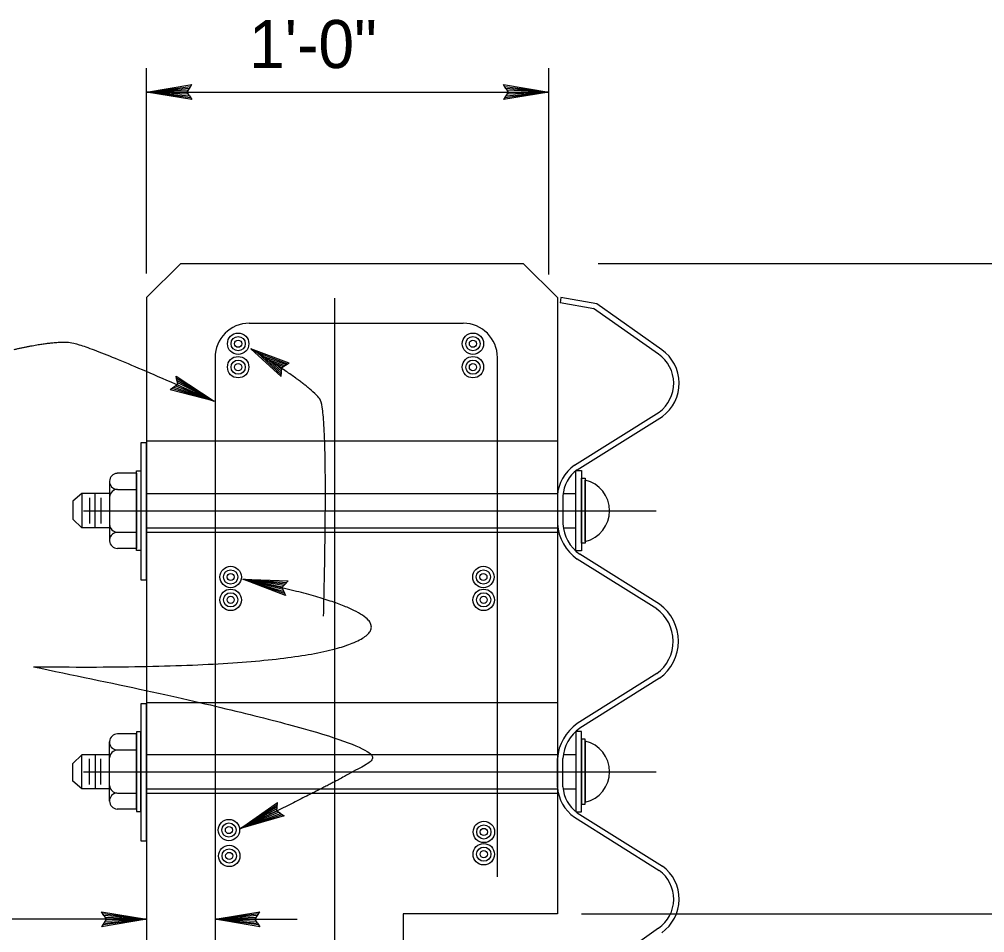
# Model space of a CAD drawing. Extents: x 0 to 2.83, y 0 to 1.83.
# Drawn here: x 1.9879 to 2.2229, y 0.7084 to 0.9308 of the extents above; entities that cross this region are included whole.
import ezdxf

# ---------------------------------------------------------------- set-up
doc = ezdxf.new("R2010")
doc.units = 0
for name, color, linetype in [('str_Center-Line-A', 7, 'Continuous'), ('str_Concrete-A', 7, 'Continuous'), ('str_Dimensions-A', 7, 'Continuous'), ('str_Misc-Steel-A', 7, 'Continuous'), ('str_Reinforcement-A', 7, 'Continuous'), ('str_Text-A', 7, 'Continuous')]:
    doc.layers.add(name, color=color, linetype=linetype)

msp = doc.modelspace()

# ---------------------------------------------------------------- linework, layer by layer
at = {"layer": 'str_Center-Line-A'}
for p, q in [((2.0035862424669535, 0.8111341358186044), (2.1429746050049845, 0.8111341358186044)), ((2.0035862424669535, 0.7475907262967816), (2.1429746050049845, 0.7475907262967816))]:
    msp.add_line(p, q, dxfattribs=at)
at = {"layer": 'str_Concrete-A'}
for p, q in [((2.027242016606258, 0.8713484936481614), (2.0189084547017573, 0.8630149317436607)), ((2.027242016606258, 0.8713484936481614), (2.110577749940117, 0.8713484936481614)), ((2.110577749940117, 0.8713484936481614), (2.1189113118446175, 0.8630149317436607)), ((2.0189084547017573, 0.8630149317436607), (2.0189084547017573, 0.5796734936481539)), ((2.1189113118446175, 0.8630149317436607), (2.1189113118446157, 0.7130071506954069)), ((2.0189084547017573, 0.8281131411314284), (2.1189113118446175, 0.8281131411314284)), ((2.0189084547017573, 0.8059256596282911), (2.1189113118446175, 0.8059256596282911)), ((2.0189084547017573, 0.7644289758816009), (2.1189113118446157, 0.7644289758816009)), ((2.0189084547017573, 0.7423822501064686), (2.1189113118446157, 0.7423822501064686))]:
    msp.add_line(p, q, dxfattribs=at)
msp.add_lwpolyline([(2.1189113118446157, 0.7130071506954071), (2.0814102832743617, 0.7130071506954063), (2.0814102832743617, 0.5796734936481545)], dxfattribs=at)
at = {"layer": 'str_Dimensions-A'}
for p, q in [((2.0189084547017573, 0.868864931743661), (2.0189084547017573, 0.9188982650769943)), ((2.1168248332767083, 0.8686573548218389), (2.1168248332767083, 0.9188982650769943)), ((2.0189084547017573, 0.9130482650769943), (2.0298991439658565, 0.9148834019236842)), ((2.0189084547017573, 0.9130482650769943), (2.0296165486701208, 0.9144241820195032)), ((2.0293339533743846, 0.9139658335003393), (2.0298991439658565, 0.9148834019236842)), ((2.106399334604081, 0.9139640907303045), (2.105834144012609, 0.914880787768632)), ((2.105834144012609, 0.914880787768632), (2.1168248332767083, 0.9130482650769943)), ((2.1061167393083453, 0.9144224392494682), (2.1168248332767083, 0.9130482650769943)), ((2.0293339533743846, 0.9139658335003393), (2.0189084547017573, 0.9130482650769943)), ((2.029051358078649, 0.9135074849811755), (2.0189084547017573, 0.9130482650769943)), ((2.0189084547017573, 0.9130482650769943), (2.1168248332767083, 0.9130482650769943)), ((2.0287687627829127, 0.9130482650769943), (2.0189084547017573, 0.9130482650769943)), ((2.0298991439658565, 0.9112157423853567), (2.0189084547017573, 0.9130482650769943)), ((2.0189084547017573, 0.9130482650769943), (2.0293339533743846, 0.9121324394236842)), ((2.0296165486701208, 0.9116740909045206), (2.0189084547017573, 0.9130482650769943)), ((2.0189084547017573, 0.9130482650769943), (2.029051358078649, 0.912590787942848)), ((2.0287687627829127, 0.9130482650769943), (2.0293339533743846, 0.9139658335003393)), ((2.0293339533743846, 0.9121324394236842), (2.0287687627829127, 0.9130482650769943)), ((2.0293339533743846, 0.9121324394236842), (2.0298991439658565, 0.9112157423853567)), ((2.1168248332767083, 0.9130482650769943), (2.105834144012609, 0.9112131282303044)), ((2.106399334604081, 0.9121306966536494), (2.105834144012609, 0.9112131282303044)), ((2.1168248332767083, 0.9130482650769943), (2.1061167393083453, 0.9116723481344856)), ((2.1168248332767083, 0.9130482650769943), (2.106399334604081, 0.9139640907303045)), ((2.106399334604081, 0.9139640907303045), (2.106964525195553, 0.9130482650769943)), ((2.106399334604081, 0.9121306966536494), (2.1168248332767083, 0.9130482650769943)), ((2.106964525195553, 0.9130482650769943), (2.106399334604081, 0.9121306966536494)), ((2.1168248332767083, 0.9130482650769943), (2.1066819298998167, 0.9135057422111407)), ((2.1066819298998167, 0.9125890451728133), (2.1168248332767083, 0.9130482650769943)), ((2.106964525195553, 0.9130482650769943), (2.1168248332767083, 0.9130482650769943)), ((2.1288424402494055, 0.871340493648154), (2.3189829003460716, 0.871340493648154)), ((2.0085356723569636, 0.7125863541005031), (2.0079731723569636, 0.7134995485449476)), ((2.0079731723569636, 0.7134995485449476), (2.0189115404125193, 0.7116740277116143)), ((2.0082544223569636, 0.7130429513227253), (2.0189115404125193, 0.7116740277116143)), ((2.0189115404125193, 0.7116740277116143), (2.0085356723569636, 0.7125863541005031)), ((2.0085356723569636, 0.7125863541005031), (2.0090981723569636, 0.7116740277116143)), ((2.0189115404125193, 0.7116740277116143), (2.0088169223569636, 0.712129756878281)), ((2.0355755975588847, 0.7116740277116143), (2.04651396561444, 0.7135021527116142)), ((2.0355755975588847, 0.7116740277116143), (2.0462327156144404, 0.7130446874338364)), ((2.0459514656144404, 0.7125880902116143), (2.0355755975588847, 0.7116740277116143)), ((2.0456702156144404, 0.712131492989392), (2.0355755975588847, 0.7116740277116143)), ((2.0453889656144404, 0.7116740277116143), (2.0459514656144404, 0.7125880902116143)), ((2.0459514656144404, 0.7125880902116143), (2.04651396561444, 0.7135021527116142)), ((2.1247613118446154, 0.7130071506954074), (2.2772829003460715, 0.7130071506954074)), ((2.0189115404125193, 0.7116740277116143), (1.9389115404125197, 0.7116740277116143)), ((2.0189115404125193, 0.7116740277116143), (2.0079731723569636, 0.7098459027116142)), ((2.0085356723569636, 0.7107599652116142), (2.0079731723569636, 0.7098459027116142)), ((2.0189115404125193, 0.7116740277116143), (2.0082544223569636, 0.710303367989392)), ((2.0085356723569636, 0.7107599652116142), (2.0189115404125193, 0.7116740277116143)), ((2.0090981723569636, 0.7116740277116143), (2.0085356723569636, 0.7107599652116142)), ((2.0088169223569636, 0.7112165624338365), (2.0189115404125193, 0.7116740277116143)), ((2.0090981723569636, 0.7116740277116143), (2.0189115404125193, 0.7116740277116143)), ((2.0355755975588847, 0.7116740277116143), (2.0555755975588847, 0.7116740277116143)), ((2.0453889656144404, 0.7116740277116143), (2.0355755975588847, 0.7116740277116143)), ((2.04651396561444, 0.7098485068782809), (2.0355755975588847, 0.7116740277116143)), ((2.0355755975588847, 0.7116740277116143), (2.0459514656144404, 0.7107617013227253)), ((2.0462327156144404, 0.7103051041005031), (2.0355755975588847, 0.7116740277116143)), ((2.0355755975588847, 0.7116740277116143), (2.0456702156144404, 0.7112182985449476)), ((2.0459514656144404, 0.7107617013227253), (2.0453889656144404, 0.7116740277116143)), ((2.0459514656144404, 0.7107617013227253), (2.04651396561444, 0.7098485068782809))]:
    msp.add_line(p, q, dxfattribs=at)
at = {"layer": 'str_Misc-Steel-A'}
for p, q in [((2.119798709345752, 0.8630149350770868), (2.1195776616976763, 0.8617630952878326)), ((2.128508673873911, 0.8614790547867056), (2.119798709345752, 0.8630149350770868)), ((2.1277843705960238, 0.8603165503163566), (2.1195776616976763, 0.8617630952878326)), ((2.1435699214463027, 0.8492357638634307), (2.1277456586245167, 0.8603923708049671)), ((2.144336601734443, 0.8503199281310481), (2.128508673873911, 0.8614790547867056)), ((2.1230507440187663, 0.8222161821285908), (2.143728663436049, 0.835150103786464)), ((2.1237026627818123, 0.8211033847459394), (2.1445214571250855, 0.8340851809721476)), ((2.016432961191064, 0.8202394329745915), (2.011734418049591, 0.8202394329745915)), ((2.016432961191064, 0.8014247906393579), (2.016432961191064, 0.8208655885993984)), ((2.016432961191064, 0.8208655885993984), (2.01751493471672, 0.8208655885993984)), ((2.016432961191064, 0.8202394329745915), (2.016432961191064, 0.8019442110379889)), ((2.01751493471672, 0.8208655885993984), (2.01751493471672, 0.8014247906393579)), ((2.0098939664612225, 0.8183456137731058), (2.0098939664612225, 0.80388554934702)), ((2.1248300980849626, 0.8032125496272577), (2.1248300980849626, 0.8190557220099507)), ((2.1248300980849626, 0.8190557220099507), (2.125710654963113, 0.8190557220099507)), ((2.125710654963113, 0.8190557220099507), (2.125710654963113, 0.8032125496272577)), ((2.125710654963113, 0.8036787443208564), (2.125710654963113, 0.8185895273163555)), ((2.011856871134448, 0.8163234929812471), (2.016432961191064, 0.8163234929812471)), ((2.0031400391526035, 0.8153009167708546), (2.0009786508225007, 0.8134368899636585)), ((2.0009786508225007, 0.8134368899636585), (2.0009786508225007, 0.8091152098981987)), ((2.0031400391526035, 0.8153009167708546), (2.0031400391526035, 0.806989462467905)), ((2.0098939664612225, 0.8153009167708546), (2.0031400391526035, 0.8153009167708546)), ((2.0050499417443493, 0.8142454458551248), (2.0050499417443493, 0.8080215393614607)), ((2.0063808422872373, 0.806989462467905), (2.0063808422872373, 0.8152312845708952)), ((2.0077972772236587, 0.8142454458551248), (2.0077972772236587, 0.8080215393614607)), ((2.0189084547017573, 0.8153009167708546), (2.1189113118446175, 0.8153009167708546)), ((2.1189122281043176, 0.8149113018213228), (2.1189103955849737, 0.807922302039101)), ((2.1202685214972017, 0.814835710397637), (2.120221563188531, 0.8079078709491232)), ((2.1203145386506748, 0.8153009167708546), (2.123436578099925, 0.8153009167708546)), ((2.0031400391526035, 0.806989462467905), (2.0009786508225007, 0.8091152098981987)), ((2.0098939664612225, 0.806989462467905), (2.0031400391526035, 0.806989462467905)), ((2.0189084547017573, 0.8069673548663538), (2.1189113118446175, 0.8069673548663538)), ((2.1203411350516568, 0.8069673548663538), (2.123436578099925, 0.8069673548663538)), ((2.016432961191064, 0.8058627097525073), (2.0115761428683148, 0.8058627097525073)), ((2.016432961191064, 0.8019442110379889), (2.0118323805174687, 0.8019442110379889)), ((2.01751493471672, 0.8014247906393579), (2.016432961191064, 0.8014247906393579)), ((2.125710654963113, 0.8032125496272577), (2.1248300980849626, 0.8032125496272577)), ((2.1431101881513355, 0.7872395722584838), (2.123730608702082, 0.799356648410693)), ((2.143813417456529, 0.7883642810169887), (2.124364660401398, 0.8005489313206734)), ((2.1431101881513355, 0.7714852898568983), (2.123730608702082, 0.759368213704693)), ((2.143813417456529, 0.7703605810983937), (2.124364660401398, 0.7581759307947123)), ((2.016432961191064, 0.7567917048781692), (2.0118323805174687, 0.7567917048781692)), ((2.016432961191064, 0.7573111252768036), (2.016432961191064, 0.7378703273167596)), ((2.01751493471672, 0.7573111252768036), (2.016432961191064, 0.7573111252768036)), ((2.016432961191064, 0.7384964829415666), (2.016432961191064, 0.7567917048781692)), ((2.01751493471672, 0.7378703273167596), (2.01751493471672, 0.7573111252768036)), ((2.0098939664612225, 0.7403903021430522), (2.0098939664612225, 0.7548503665691381)), ((2.1248300980849626, 0.7555123124881314), (2.1248300980849626, 0.7396691401054349)), ((2.125710654963113, 0.7555123124881314), (2.1248300980849626, 0.7555123124881314)), ((2.125710654963113, 0.7396691401054349), (2.125710654963113, 0.7555123124881314)), ((2.125710654963113, 0.755046117794533), (2.125710654963113, 0.7401353347990302)), ((2.016432961191064, 0.7528732061636507), (2.0115761428683148, 0.7528732061636507)), ((2.0031400391526035, 0.751746453448253), (2.0009786508225007, 0.7496207060179595)), ((2.0031400391526035, 0.7434349991453032), (2.0031400391526035, 0.751746453448253)), ((2.0098939664612225, 0.751746453448253), (2.0031400391526035, 0.751746453448253)), ((2.0050499417443493, 0.7444904700610333), (2.0050499417443493, 0.7507143765546973)), ((2.0063808422872373, 0.751746453448253), (2.0063808422872373, 0.7435046313452628)), ((2.0077972772236587, 0.7444904700610333), (2.0077972772236587, 0.7507143765546973)), ((2.0189084547017573, 0.7517575072490321), (2.1189113118446157, 0.7517575072490321)), ((2.1189122281043176, 0.7438135602940632), (2.1189103955849737, 0.750802560076285)), ((2.1202685214972017, 0.7438891517177486), (2.120221563188531, 0.7508169911662592)), ((2.1203411350516568, 0.7517575072490321), (2.123436578099925, 0.7517575072490321)), ((2.0009786508225007, 0.7452990259524995), (2.0009786508225007, 0.7496207060179595)), ((2.0031400391526035, 0.7434349991453032), (2.0009786508225007, 0.7452990259524995)), ((2.0098939664612225, 0.7434349991453032), (2.0031400391526035, 0.7434349991453032)), ((2.0189084547017573, 0.7434239453445312), (2.1189113118446157, 0.7434239453445312)), ((2.1203145386506748, 0.7434239453445312), (2.123436578099925, 0.7434239453445312)), ((2.011856871134448, 0.7424124229349109), (2.016432961191064, 0.7424124229349109)), ((2.016432961191064, 0.7384964829415666), (2.011734418049591, 0.7384964829415666)), ((2.1248300980849626, 0.7396691401054349), (2.125710654963113, 0.7396691401054349)), ((2.016432961191064, 0.7378703273167596), (2.01751493471672, 0.7378703273167596)), ((2.1230507440187663, 0.7365086799867949), (2.143728663436049, 0.7235747583289219)), ((2.1237026627818123, 0.7376214773694464), (2.1445214571250855, 0.724639681143235)), ((2.1435699214463027, 0.7094890982519556), (2.1277456586245167, 0.6983324913104223))]:
    msp.add_line(p, q, dxfattribs=at)
for points in [[(2.0189084547017573, 0.794341765021087), (2.0189084547017573, 0.8276426783914725), (2.01751493471672, 0.8276426783914725), (2.01751493471672, 0.794341765021087)], [(2.1248300980849626, 0.8209011380654312), (2.1248300980849626, 0.801367133571774), (2.123436578099925, 0.801367133571774), (2.123436578099925, 0.8209011380654312)], [(2.0189084547017573, 0.7307983554992645), (2.0189084547017573, 0.7640992688696501), (2.01751493471672, 0.7640992688696501), (2.01751493471672, 0.7307983554992645)], [(2.1248300980849626, 0.7378237240499548), (2.1248300980849626, 0.7573577285436117), (2.123436578099925, 0.7573577285436117), (2.123436578099925, 0.7378237240499548)]]:
    msp.add_lwpolyline(points, close=True, dxfattribs=at)
for centre, radius, start, end in [((2.138533413748221, 0.8421352347222094), 0.008704188538528937, 306.63179444444444, 54.671255555555575), ((2.138533413748221, 0.8421352347222094), 0.010031603241096773, 306.63179444444444, 54.671255555555575), ((2.011856896478418, 0.818279233062921), 0.001960317519491049, 93.61720000000003, 265.19515), ((2.1289655543227015, 0.8140419832434274), 0.010090326933492483, 125.88743888888888, 175.36214722222223), ((2.1288390979468326, 0.8142138760484715), 0.008593588815273414, 126.4762805555556, 175.85206388888895), ((2.1239739531368507, 0.8111301783493767), 0.007649340047460722, 283.1187037689556, 76.88129627657663), ((2.011856896478418, 0.8143625191203826), 0.001960317519491049, 89.60154444444436, 177.07322222222214), ((2.0118678742554374, 0.8078521747170683), 0.001960317519491049, 181.89763611111113, 269.50043055555557), ((2.1306155525677126, 0.8088719489025354), 0.011745140550585257, 184.63785277777777, 234.11256111111112), ((2.130277571014843, 0.8087228997887563), 0.010090326933492492, 184.63785277777777, 234.11256111111112), ((2.011856896478418, 0.8039035729464884), 0.001960317519491049, 98.21254444444446, 269.27763333333337), ((2.1373445117571586, 0.7793594133440351), 0.009759346544352161, 306.21274014529337, 54.25220125640527), ((2.137279117397948, 0.779362431057691), 0.011122572722946198, 305.9802694444444, 54.019730555555384), ((2.1306155525677126, 0.7498529132128502), 0.011745140550585257, 125.88743888888888, 175.36214722222223), ((2.011856896478418, 0.7548323429696698), 0.001960317519491049, 90.72236666666667, 261.78745555555554), ((2.130277571014843, 0.7500019623266296), 0.010090326933492492, 125.88743888888888, 175.36214722222223), ((2.1239739531368507, 0.7475946837660089), 0.007649340047460722, 283.1187037234234, 76.8812962310444), ((2.0118678742554374, 0.7508837411990932), 0.001960317519491049, 90.49956944444442, 178.10236388888887), ((2.011856896478418, 0.7443733967957716), 0.001960317519491049, 182.92677777777783, 270.39845555555564), ((2.1289655543227015, 0.7446828788719583), 0.01009032693349248, 184.63785277777777, 234.11256111111112), ((2.1288390979468326, 0.744510986066918), 0.008593588815273414, 184.14793611111105, 233.5237194444444), ((2.011856896478418, 0.7404566828532337), 0.001960317519491049, 94.80485, 266.3828), ((2.138533413748221, 0.7165896273931766), 0.010031603241096775, 305.3287444444444, 53.36820555555555), ((2.138533413748221, 0.7165896273931766), 0.008704188538528937, 305.3287444444444, 53.36820555555555)]:
    msp.add_arc(centre, radius, start, end, dxfattribs=at)
at = {"layer": 'str_Reinforcement-A'}
for p, q in [((2.0647431404172187, 0.3510777790710063), (2.0647431404172187, 0.8629176504015037)), ((2.0439091594633774, 0.8567647436481575), (2.095993999947869, 0.8567647436481586)), ((2.035575597558876, 0.8484311817436565), (2.0355755975588994, 0.3510777790710063)), ((2.104327561844615, 0.7219972560068452), (2.1043275618523696, 0.8484311817436568))]:
    msp.add_line(p, q, dxfattribs=at)
for centre, radius in [((2.041212649489157, 0.851796462481535), 0.0026042380951566604), ((2.041212649489157, 0.851796462481535), 0.0017375476570885885), ((2.0983591925106433, 0.8517964624815352), 0.0026042380951566604), ((2.0983591925106433, 0.8517964624815352), 0.0017375476570885885), ((2.041212649489157, 0.851796462481535), 0.000870857219020452), ((2.0983591925106433, 0.8517964624815352), 0.000870857219020452), ((2.041212649489157, 0.8460882302362889), 0.0026042380951566604), ((2.0983591925106433, 0.8460882302362891), 0.0026042380951566604), ((2.041212649489157, 0.8460882302362889), 0.0017375476570885885), ((2.041212649489157, 0.8460882302362889), 0.000870857219020452), ((2.0983591925106433, 0.8460882302362891), 0.0017375476570885885), ((2.0983591925106433, 0.8460882302362891), 0.000870857219020452), ((2.039387369825193, 0.7950067955867908), 0.0026042380951566604), ((2.039387369825193, 0.7950067955867908), 0.0017375476570885885), ((2.1009070890613777, 0.7950067955867911), 0.0026042380951566604), ((2.1009070890613777, 0.7950067955867911), 0.0017375476570885885), ((2.039387369825193, 0.7950067955867908), 0.000870857219020452), ((2.1009070890613777, 0.7950067955867911), 0.000870857219020452), ((2.039387369825193, 0.7894358812389302), 0.0026042380951566604), ((2.1009796119580204, 0.7894358812389305), 0.0026042380951566604), ((2.039387369825193, 0.7894358812389302), 0.0017375476570885885), ((2.039387369825193, 0.7894358812389302), 0.000870857219020452), ((2.1009796119580204, 0.7894358812389305), 0.0017375476570885885), ((2.1009796119580204, 0.7894358812389305), 0.000870857219020452), ((2.0389668582483016, 0.7333925470338138), 0.0026042380951566604), ((2.0389668582483016, 0.7333925470338138), 0.0017375476570885885), ((2.0389668582483016, 0.7333925470338138), 0.000870857219020452), ((2.101021941006135, 0.7329322968961296), 0.0026042380951566604), ((2.101021941006135, 0.7329322968961296), 0.0017375476570885885), ((2.101021941006135, 0.7329322968961296), 0.000870857219020452), ((2.0390365252882665, 0.7270963346429701), 0.0026042380951566604), ((2.0390365252882665, 0.7270963346429701), 0.0017375476570885885), ((2.1010053877822275, 0.7275169035560912), 0.0026042380951566604), ((2.1010053877822275, 0.7275169035560912), 0.0017375476570885885), ((2.0390365252882665, 0.7270963346429701), 0.000870857219020452), ((2.1010053877822275, 0.7275169035560912), 0.000870857219020452)]:
    msp.add_circle(centre, radius, dxfattribs=at)
for centre, start, end in [((2.0439091594633774, 0.8484311817436565), 90, 180), ((2.095993999947869, 0.8484311817436568), 1.4210854715202004e-14, 90.00000000000001)]:
    msp.add_arc(centre, 0.008333561904501314, start, end, dxfattribs=at)
at = {"layer": 'str_Text-A'}
for p, q in [((2.0536682586172876, 0.8470580119511332), (2.044312601233169, 0.8505339776095959)), ((2.0516870849141453, 0.8438088268464651), (2.044312601233169, 0.8505339776095959)), ((2.0533058116206915, 0.8468370882400643), (2.0458052697552502, 0.8496238307487088)), ((2.051717197123023, 0.8442317121669326), (2.0458052697552502, 0.8496238307487088)), ((2.0529435574482133, 0.8466153691581308), (2.0472979382773304, 0.8487136838878219)), ((2.0517484059761384, 0.8446552844090099), (2.0472979382773304, 0.8487136838878219)), ((2.0525814117249905, 0.8463949395445537), (2.048791100896903, 0.8478032357535614)), ((2.051778819458389, 0.8450786638269692), (2.048791100896903, 0.8478032357535614)), ((2.0522194588258857, 0.8461737145601116), (2.050284263516475, 0.8468927876193011)), ((2.0518094257647577, 0.8455012478740633), (2.050284263516475, 0.8468927876193011)), ((2.0536682586172876, 0.8470580119511332), (2.051841164712462, 0.8459434752198788)), ((2.0262852948269283, 0.8428687040910383), (2.0261466824101566, 0.8439322439075384)), ((2.0261466824101566, 0.8439322439075384), (2.0353747958545294, 0.8377822565669409)), ((2.0516870849141453, 0.8438088268464651), (2.051841164712462, 0.8459434752198788)), ((2.026424263165809, 0.8418059560067531), (2.025536434710045, 0.8412028995110236)), ((2.0259801709768728, 0.841504031892781), (2.0353747958545294, 0.8377822565669409)), ((2.0262159886185422, 0.8434004739992884), (2.0353747958545294, 0.8377822565669409)), ((2.0353747958545294, 0.8377822565669409), (2.0262852948269283, 0.8428687040910383)), ((2.0262852948269283, 0.8428687040910383), (2.026424263165809, 0.8418059560067531)), ((2.0353747958545294, 0.8377822565669409), (2.026354601035315, 0.8423369341827883)), ((2.026424263165809, 0.8418059560067531), (2.0353747958545294, 0.8377822565669409)), ((2.025536434710045, 0.8412028995110236), (2.0246486062542814, 0.8405998430152938)), ((2.0353747958545294, 0.8377822565669409), (2.0246486062542814, 0.8405998430152938)), ((2.0353747958545294, 0.8377822565669409), (2.025092698443218, 0.840901767129266)), ((2.025536434710045, 0.8412028995110236), (2.0353747958545294, 0.8377822565669409)), ((2.0519573961743944, 0.7925008540607991), (2.0423372450849544, 0.794438606782418)), ((2.052699777584244, 0.7904891331171183), (2.0423372450849544, 0.794438606782418)), ((2.0423372450849544, 0.794438606782418), (2.0534212283763975, 0.7940708417359112)), ((2.0526893122753957, 0.7932858478983551), (2.0423372450849544, 0.794438606782418)), ((2.0423372450849544, 0.794438606782418), (2.0523286725826684, 0.7914954190710944)), ((2.0525142250834563, 0.7909922760941064), (2.0423372450849544, 0.794438606782418)), ((2.0423372450849544, 0.794438606782418), (2.0521431200818805, 0.7919985620480825)), ((2.0523234399282444, 0.7928937764617129), (2.0423372450849544, 0.794438606782418)), ((2.0423372450849544, 0.794438606782418), (2.0530551846225475, 0.7936779193349974)), ((2.0519573961743944, 0.7925008540607991), (2.0526893122753957, 0.7932858478983551)), ((2.0523286725826684, 0.7914954190710944), (2.0519573961743944, 0.7925008540607991)), ((2.0526893122753957, 0.7932858478983551), (2.0534212283763975, 0.7940708417359112)), ((2.0523286725826684, 0.7914954190710944), (2.052699777584244, 0.7904891331171183)), ((2.041757734605065, 0.7337462874814267), (2.0508246743115186, 0.7401322518638792)), ((2.041757734605065, 0.7337462874814267), (2.050769345195058, 0.739598103259328)), ((2.050713640056064, 0.7390647370405526), (2.041757734605065, 0.7337462874814267)), ((2.0506579349170697, 0.7385313708217771), (2.041757734605065, 0.7337462874814267)), ((2.050602605800609, 0.7379972222172259), (2.041757734605065, 0.7337462874814267)), ((2.050602605800609, 0.7379972222172259), (2.050713640056064, 0.7390647370405526)), ((2.0515047914655398, 0.737418597368246), (2.050602605800609, 0.7379972222172259)), ((2.050713640056064, 0.7390647370405526), (2.0508246743115186, 0.7401322518638792)), ((2.041757734605065, 0.7337462874814267), (2.051053510621808, 0.737708300985624)), ((2.041757734605065, 0.7337462874814267), (2.0515047914655398, 0.737418597368246)), ((2.051956072309271, 0.7371288937508681), (2.041757734605065, 0.7337462874814267)), ((2.052407353153003, 0.7368391901334901), (2.041757734605065, 0.7337462874814267)), ((2.0515047914655398, 0.737418597368246), (2.052407353153003, 0.7368391901334901))]:
    msp.add_line(p, q, dxfattribs=at)
for points in [[(1.9867140068764377, 0.8504056892531788), (1.9960256393352085, 0.8525095947008852), (2.0042859584518595, 0.8517581998981328), (2.0353747958545294, 0.8377822565669409)], [(2.062020399815789, 0.785488268503675), (2.0631853865646455, 0.8346805431321673), (2.0592244316185333, 0.841441566659306), (2.044312601233169, 0.8505339776095959)], [(1.9913985215567116, 0.7731466101911252), (2.054564484623107, 0.7724324989340279), (2.084783911196353, 0.785888726222715), (2.0423372450849544, 0.794438606782418)], [(1.9913985215567116, 0.7731466101911252), (2.0809712770775928, 0.7548146403597962), (2.065981354761901, 0.745388404825473), (2.041757734605065, 0.7337462874814267)]]:
    msp.add_open_spline(points, degree=2, dxfattribs=at)

# ---------------------------------------------------------------- texts
at = {"layer": 'str_Dimensions-A'}
msp.add_text('1\'-0"', height=0.0117, dxfattribs=at).set_placement((2.0438417965771234, 0.9188982650769943))

doc.saveas('drawing.dxf')
